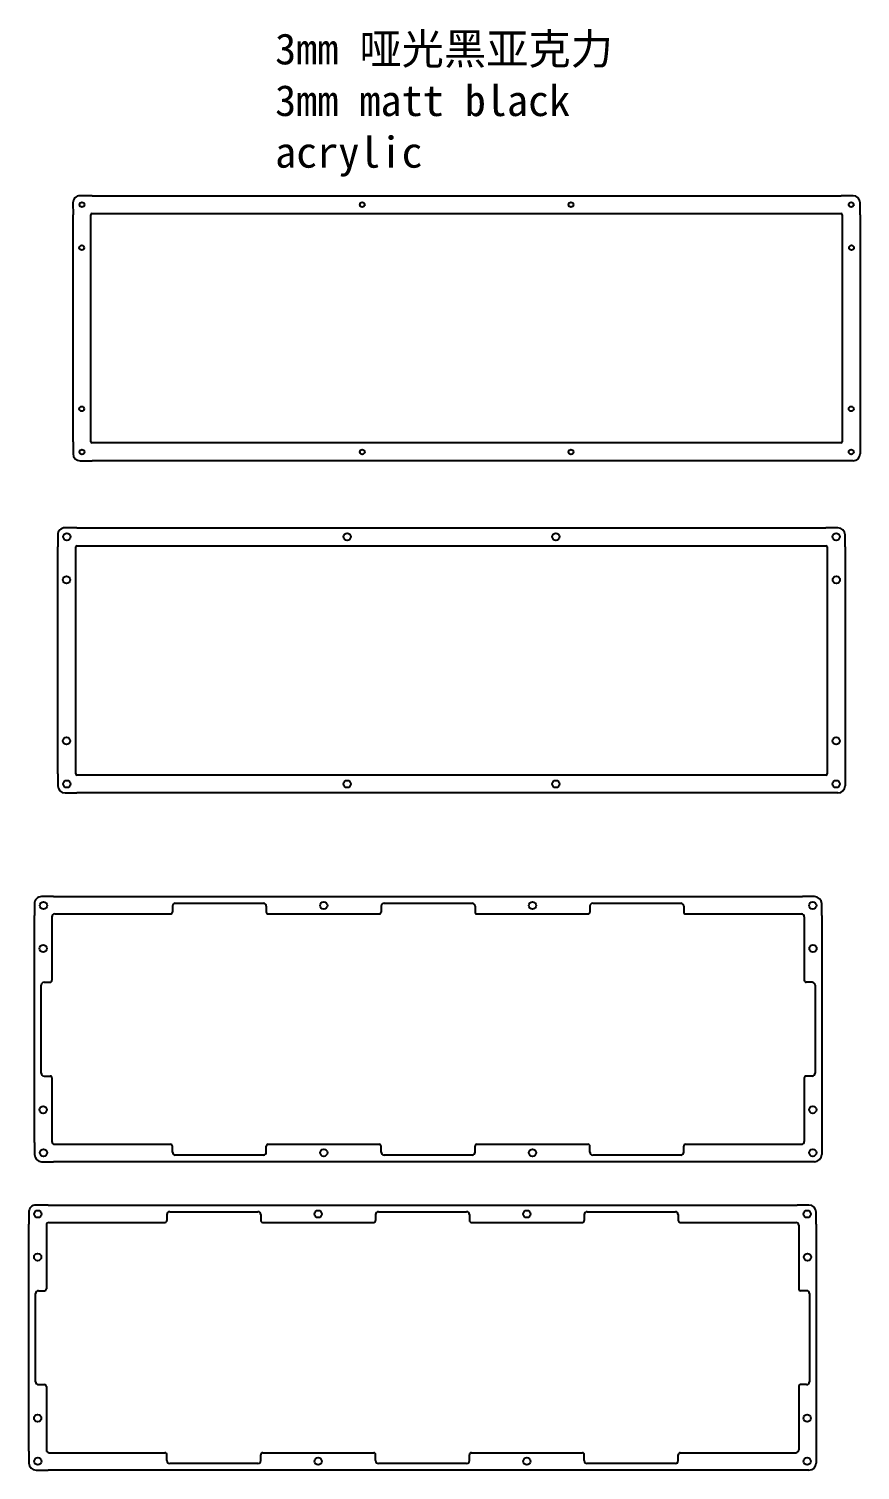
# Model space of a CAD drawing. Header units: millimetres. Extents: x 460 to 2392, y -425 to 566.
# Drawn here: x 1470 to 1819, y -39 to 566 of the extents above; entities that cross this region are included whole.
import ezdxf

# ---------------------------------------------------------------- set-up
doc = ezdxf.new("R2010")
doc.units = ezdxf.units.MM
doc.header["$MEASUREMENT"] = 0
doc.styles.get("Standard").update_dxf_attribs({"font": 'txt.shx', "height": 13})

msp = doc.modelspace()

# ---------------------------------------------------------------- linework, layer by layer
at = {"linetype": 'Continuous'}
for p, q in [((1488.32, 492.78), (1488.38, 487.82)), ((1496.38, 495.82), (1491.32, 495.82)), ((1815.7, 495.82), (1810.7, 495.82)), ((1818.7, 487.82), (1818.7, 492.82)), ((1495.88, 487.82), (1495.88, 487.82)), ((1496.38, 488.32), (1496.38, 488.32)), ((1810.7, 488.32), (1810.7, 488.32)), ((1811.2, 487.82), (1811.2, 487.82)), ((1488.38, 392.57), (1488.38, 387.57)), ((1495.88, 392.57), (1495.88, 392.57)), ((1496.38, 392.07), (1496.38, 392.07)), ((1810.7, 392.07), (1810.7, 392.07)), ((1811.2, 392.57), (1811.2, 392.57)), ((1818.7, 392.57), (1818.7, 387.57)), ((1491.38, 384.57), (1496.38, 384.57)), ((1815.7, 384.57), (1810.7, 384.57)), ((1481.97, 353.44), (1482.02, 348.47)), ((1490.02, 356.47), (1484.97, 356.47)), ((1809.35, 356.47), (1804.35, 356.47)), ((1812.35, 348.47), (1812.35, 353.47)), ((1489.52, 348.47), (1489.52, 348.47)), ((1490.02, 348.97), (1490.02, 348.97)), ((1804.35, 348.97), (1804.35, 348.97)), ((1804.85, 348.47), (1804.85, 348.47)), ((1482.02, 253.22), (1482.02, 248.22)), ((1489.52, 253.22), (1489.52, 253.22)), ((1490.02, 252.72), (1490.02, 252.72)), ((1804.35, 252.72), (1804.35, 252.72)), ((1804.85, 253.22), (1804.85, 253.22)), ((1812.35, 253.22), (1812.35, 248.22)), ((1485.02, 245.22), (1490.02, 245.22)), ((1809.35, 245.22), (1804.35, 245.22)), ((1480.22, 201.72), (1475.16, 201.72)), ((1799.55, 201.72), (1794.55, 201.72)), ((1472.16, 198.68), (1472.22, 193.72)), ((1480.72, 194.42), (1529.3, 194.42)), ((1530.1, 197.72), (1530.1, 195.22)), ((1531.3, 198.92), (1568.3, 198.92)), ((1569.5, 197.72), (1569.5, 195.22)), ((1570.3, 194.42), (1616.88, 194.42)), ((1617.68, 197.72), (1617.68, 195.22)), ((1618.88, 198.92), (1655.88, 198.92)), ((1657.08, 197.72), (1657.08, 195.22)), ((1657.88, 194.42), (1704.46, 194.42)), ((1705.26, 197.72), (1705.26, 195.22)), ((1706.46, 198.92), (1743.46, 198.92)), ((1744.66, 197.72), (1744.66, 195.22)), ((1745.46, 194.42), (1794.05, 194.42)), ((1802.55, 193.72), (1802.55, 198.72)), ((1479.52, 193.22), (1479.52, 166.6)), ((1795.25, 193.22), (1795.25, 166.6)), ((1475.02, 127.6), (1475.02, 164.6)), ((1476.22, 165.8), (1478.72, 165.8)), ((1798.55, 165.8), (1796.05, 165.8)), ((1799.75, 164.6), (1799.75, 127.6)), ((1476.22, 126.4), (1478.72, 126.4)), ((1479.52, 125.6), (1479.52, 98.97)), ((1795.25, 125.6), (1795.25, 98.97)), ((1798.55, 126.4), (1796.05, 126.4)), ((1472.22, 98.47), (1472.22, 93.47)), ((1480.72, 97.77), (1529.3, 97.77)), ((1530.1, 94.47), (1530.1, 96.97)), ((1569.5, 94.47), (1569.5, 96.97)), ((1570.3, 97.77), (1616.88, 97.77)), ((1617.68, 94.47), (1617.68, 96.97)), ((1657.08, 94.47), (1657.08, 96.97)), ((1657.88, 97.77), (1704.46, 97.77)), ((1705.26, 94.47), (1705.26, 96.97)), ((1744.66, 94.47), (1744.66, 96.97)), ((1745.46, 97.77), (1794.05, 97.77)), ((1802.55, 98.47), (1802.55, 93.47)), ((1568.3, 93.27), (1531.3, 93.27)), ((1655.88, 93.27), (1618.88, 93.27)), ((1743.46, 93.27), (1706.46, 93.27)), ((1475.22, 90.47), (1480.22, 90.47)), ((1799.55, 90.47), (1794.55, 90.47)), ((1469.83, 69.23), (1469.89, 64.26)), ((1477.89, 72.26), (1472.83, 72.26)), ((1527.77, 68.26), (1527.77, 65.76)), ((1528.97, 69.46), (1565.97, 69.46)), ((1567.17, 68.26), (1567.17, 65.76)), ((1615.35, 68.26), (1615.35, 65.76)), ((1616.55, 69.46), (1653.55, 69.46)), ((1654.75, 68.26), (1654.75, 65.76)), ((1702.94, 68.26), (1702.94, 65.76)), ((1704.14, 69.46), (1741.14, 69.46)), ((1742.34, 68.26), (1742.34, 65.76)), ((1797.22, 72.26), (1792.22, 72.26)), ((1800.22, 64.26), (1800.22, 69.26)), ((1477.19, 63.76), (1477.19, 37.14)), ((1478.39, 64.96), (1526.97, 64.96)), ((1567.97, 64.96), (1614.55, 64.96)), ((1655.55, 64.96), (1702.14, 64.96)), ((1743.14, 64.96), (1791.72, 64.96)), ((1792.92, 63.76), (1792.92, 37.14)), ((1473.89, 36.34), (1476.39, 36.34)), ((1796.22, 36.34), (1793.72, 36.34)), ((1472.69, -1.86), (1472.69, 35.14)), ((1797.42, 35.14), (1797.42, -1.86)), ((1473.89, -3.06), (1476.39, -3.06)), ((1477.19, -3.86), (1477.19, -30.49)), ((1792.92, -3.86), (1792.92, -30.49)), ((1796.22, -3.06), (1793.72, -3.06)), ((1469.89, -30.99), (1469.89, -35.99)), ((1478.39, -31.69), (1526.97, -31.69)), ((1527.77, -34.99), (1527.77, -32.49)), ((1565.97, -36.19), (1528.97, -36.19)), ((1567.17, -34.99), (1567.17, -32.49)), ((1567.97, -31.69), (1614.55, -31.69)), ((1615.35, -34.99), (1615.35, -32.49)), ((1653.55, -36.19), (1616.55, -36.19)), ((1654.75, -34.99), (1654.75, -32.49)), ((1655.55, -31.69), (1702.14, -31.69)), ((1702.94, -34.99), (1702.94, -32.49)), ((1741.14, -36.19), (1704.14, -36.19)), ((1742.34, -34.99), (1742.34, -32.49)), ((1743.14, -31.69), (1791.72, -31.69)), ((1800.22, -30.99), (1800.22, -35.99)), ((1472.89, -38.99), (1477.89, -38.99)), ((1797.22, -38.99), (1792.22, -38.99))]:
    msp.add_line(p, q, dxfattribs=at)
at = {"color": 0}
for p, q in [((1496.38, 495.82), (1810.7, 495.82)), ((1488.38, 392.57), (1488.38, 487.82)), ((1495.88, 392.57), (1495.88, 487.82)), ((1496.38, 488.32), (1810.7, 488.32)), ((1811.2, 487.82), (1811.2, 392.57)), ((1818.7, 487.82), (1818.7, 392.57)), ((1810.7, 392.07), (1496.38, 392.07)), ((1810.7, 384.57), (1496.38, 384.57)), ((1490.02, 356.47), (1804.35, 356.47)), ((1482.02, 253.22), (1482.02, 348.47)), ((1489.52, 253.22), (1489.52, 348.47)), ((1490.02, 348.97), (1804.35, 348.97)), ((1804.85, 348.47), (1804.85, 253.22)), ((1812.35, 348.47), (1812.35, 253.22)), ((1804.35, 252.72), (1490.02, 252.72)), ((1804.35, 245.22), (1490.02, 245.22)), ((1480.22, 201.72), (1794.55, 201.72)), ((1472.22, 98.47), (1472.22, 193.72)), ((1802.55, 193.72), (1802.55, 98.47)), ((1794.55, 90.47), (1480.22, 90.47)), ((1477.89, 72.26), (1792.22, 72.26)), ((1469.89, -30.99), (1469.89, 64.26)), ((1800.22, 64.26), (1800.22, -30.99)), ((1792.22, -38.99), (1477.89, -38.99))]:
    msp.add_line(p, q, dxfattribs=at)
at = {"linetype": 'Continuous'}
for centre, radius in [((1492.13, 492.07), 1.02), ((1609.75, 492.07), 1.02), ((1697.33, 492.07), 1.02), ((1814.95, 492.07), 1.02), ((1492.03, 474.01), 1.02), ((1815.05, 474.01), 1.02), ((1492.03, 406.38), 1.02), ((1814.95, 406.38), 1.02), ((1492.13, 388.32), 1.02), ((1609.75, 388.32), 1.02), ((1697.33, 388.32), 1.02), ((1814.95, 388.32), 1.02), ((1485.77, 352.72), 1.53), ((1603.4, 352.72), 1.53), ((1690.98, 352.72), 1.53), ((1808.6, 352.72), 1.53), ((1485.67, 334.66), 1.53), ((1808.7, 334.66), 1.53), ((1485.67, 267.04), 1.53), ((1808.6, 267.04), 1.53), ((1485.77, 248.97), 1.53), ((1603.4, 248.97), 1.53), ((1690.98, 248.97), 1.53), ((1808.6, 248.97), 1.53), ((1475.97, 197.97), 1.53), ((1593.59, 197.97), 1.53), ((1681.17, 197.97), 1.53), ((1798.8, 197.97), 1.53), ((1475.87, 179.91), 1.53), ((1798.9, 179.91), 1.53), ((1475.87, 112.28), 1.53), ((1798.8, 112.28), 1.53), ((1475.97, 94.22), 1.53), ((1593.59, 94.22), 1.53), ((1681.17, 94.22), 1.53), ((1798.8, 94.22), 1.53), ((1473.64, 68.51), 1.53), ((1591.26, 68.51), 1.53), ((1678.84, 68.51), 1.53), ((1796.47, 68.51), 1.53), ((1473.54, 50.45), 1.53), ((1796.57, 50.45), 1.53), ((1473.54, -17.17), 1.53), ((1796.47, -17.17), 1.53), ((1473.64, -35.24), 1.53), ((1591.26, -35.24), 1.53), ((1678.84, -35.24), 1.53), ((1796.47, -35.24), 1.53)]:
    msp.add_circle(centre, radius, dxfattribs=at)
for centre, radius, start, end in [((1491.32, 492.82), 3, 90, 180.68096), ((1815.7, 492.82), 3, 0, 90), ((1496.38, 487.82), 0.5, 90, 180), ((1810.7, 487.82), 0.5, 0, 90), ((1491.38, 387.57), 3, 180, 270), ((1496.38, 392.57), 0.5, 180, 270), ((1810.7, 392.57), 0.5, 270, 0), ((1815.7, 387.57), 3, 270, 0), ((1484.97, 353.47), 3, 90, 180.68096), ((1809.35, 353.47), 3, 0, 90), ((1490.02, 348.47), 0.5, 90, 180), ((1804.35, 348.47), 0.5, 0, 90), ((1485.02, 248.22), 3, 180, 270), ((1490.02, 253.22), 0.5, 180, 270), ((1804.35, 253.22), 0.5, 270, 0), ((1809.35, 248.22), 3, 270, 0), ((1475.16, 198.72), 3, 90, 180.68096), ((1799.55, 198.72), 3, 0, 90), ((1480.72, 193.22), 1.2, 90, 180), ((1529.3, 195.22), 0.8, 270, 0), ((1531.3, 197.72), 1.2, 90, 180), ((1568.3, 197.72), 1.2, 0, 90), ((1570.3, 195.22), 0.8, 180, 270), ((1616.88, 195.22), 0.8, 270, 0), ((1618.88, 197.72), 1.2, 90, 180), ((1655.88, 197.72), 1.2, 0, 90), ((1657.88, 195.22), 0.8, 180, 270), ((1704.46, 195.22), 0.8, 270, 0), ((1706.46, 197.72), 1.2, 90, 180), ((1743.46, 197.72), 1.2, 0, 90), ((1745.46, 195.22), 0.8, 180, 270), ((1794.05, 193.22), 1.2, 0, 90), ((1476.22, 164.6), 1.2, 90, 180), ((1478.72, 166.6), 0.8, 270, 0), ((1796.05, 166.6), 0.8, 180, 270), ((1798.55, 164.6), 1.2, 0, 90), ((1476.22, 127.6), 1.2, 180, 270), ((1798.55, 127.6), 1.2, 270, 0), ((1478.72, 125.6), 0.8, 0, 90), ((1796.05, 125.6), 0.8, 90, 180), ((1480.72, 98.97), 1.2, 180, 270), ((1529.3, 96.97), 0.8, 0, 90), ((1570.3, 96.97), 0.8, 90, 180), ((1616.88, 96.97), 0.8, 0, 90), ((1657.88, 96.97), 0.8, 90, 180), ((1704.46, 96.97), 0.8, 0, 90), ((1745.46, 96.97), 0.8, 90, 180), ((1794.05, 98.97), 1.2, 270, 0), ((1475.22, 93.47), 3, 180, 270), ((1531.3, 94.47), 1.2, 180, 270), ((1568.3, 94.47), 1.2, 270, 0), ((1618.88, 94.47), 1.2, 180, 270), ((1655.88, 94.47), 1.2, 270, 0), ((1706.46, 94.47), 1.2, 180, 270), ((1743.46, 94.47), 1.2, 270, 0), ((1799.55, 93.47), 3, 270, 0), ((1472.83, 69.26), 3, 90, 180.68096), ((1528.97, 68.26), 1.2, 90, 180), ((1565.97, 68.26), 1.2, 0, 90), ((1616.55, 68.26), 1.2, 90, 180), ((1653.55, 68.26), 1.2, 0, 90), ((1704.14, 68.26), 1.2, 90, 180), ((1741.14, 68.26), 1.2, 0, 90), ((1797.22, 69.26), 3, 0, 90), ((1478.39, 63.76), 1.2, 90, 180), ((1526.97, 65.76), 0.8, 270, 0), ((1567.97, 65.76), 0.8, 180, 270), ((1614.55, 65.76), 0.8, 270, 0), ((1655.55, 65.76), 0.8, 180, 270), ((1702.14, 65.76), 0.8, 270, 0), ((1743.14, 65.76), 0.8, 180, 270), ((1791.72, 63.76), 1.2, 0, 90), ((1473.89, 35.14), 1.2, 90, 180), ((1476.39, 37.14), 0.8, 270, 0), ((1793.72, 37.14), 0.8, 180, 270), ((1796.22, 35.14), 1.2, 0, 90), ((1473.89, -1.86), 1.2, 180, 270), ((1476.39, -3.86), 0.8, 0, 90), ((1793.72, -3.86), 0.8, 90, 180), ((1796.22, -1.86), 1.2, 270, 0), ((1472.89, -35.99), 3, 180, 270), ((1478.39, -30.49), 1.2, 180, 270), ((1526.97, -32.49), 0.8, 0, 90), ((1528.97, -34.99), 1.2, 180, 270), ((1565.97, -34.99), 1.2, 270, 0), ((1567.97, -32.49), 0.8, 90, 180), ((1614.55, -32.49), 0.8, 0, 90), ((1616.55, -34.99), 1.2, 180, 270), ((1653.55, -34.99), 1.2, 270, 0), ((1655.55, -32.49), 0.8, 90, 180), ((1702.14, -32.49), 0.8, 0, 90), ((1704.14, -34.99), 1.2, 180, 270), ((1741.14, -34.99), 1.2, 270, 0), ((1743.14, -32.49), 0.8, 90, 180), ((1791.72, -30.49), 1.2, 270, 0), ((1797.22, -35.99), 3, 270, 0)]:
    msp.add_arc(centre, radius, start, end, dxfattribs=at)

# ---------------------------------------------------------------- texts
at = {"linetype": 'Continuous', "insert": (1573.18, 563.95), "char_height": 13, "attachment_point": 1}
msp.add_mtext_dynamic_manual_height_columns('{\\Ftxt|c134;3mm \\fSimSun|b0|i0|c134|p2;哑光黑亚克力\\Ftxt|c134;\\P3mm matt black acrylic}', width=171.6299, gutter_width=65, heights=[0], dxfattribs=at)

doc.saveas('drawing.dxf')
